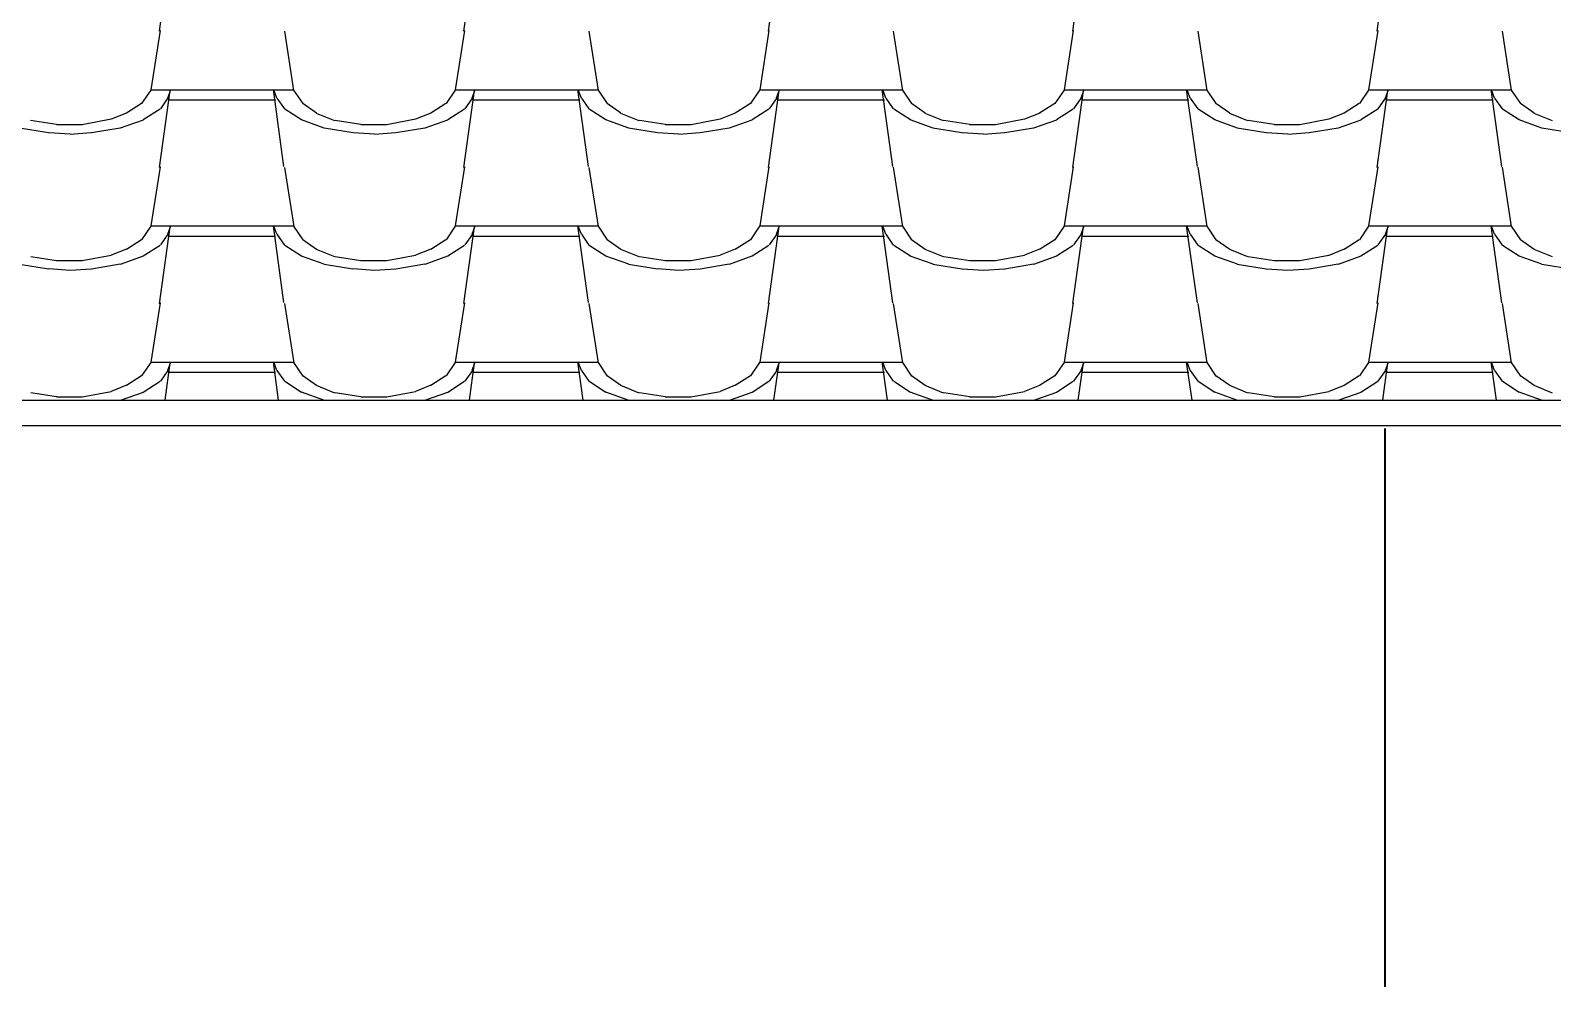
# Model space of a CAD drawing. Header units: millimetres. Extents: x 16028 to 40290, y -14212 to -8511.
# Drawn here: x 18359 to 19693, y -12498 to -11668 of the extents above; entities that cross this region are included whole.
import ezdxf

# ---------------------------------------------------------------- set-up
doc = ezdxf.new("R2010")
doc.units = ezdxf.units.MM
doc.layers.add('A-ALV-___-___-EXI', color=250, linetype='Continuous', lineweight=35)
doc.layers.add('A-COB-___-___-EXI', color=250, linetype='Continuous', lineweight=25)

msp = doc.modelspace()

# ---------------------------------------------------------------- linework, layer by layer
at = {"layer": 'A-ALV-___-___-EXI'}
msp.add_lwpolyline([(19545.8, -12016.4), (19545.8, -13936.4), (17045.8, -13936.4), (17045.8, -12014.1)], dxfattribs=at)
at = {"layer": 'A-COB-___-___-EXI', "linetype": 'Continuous'}
for p, q in [((18481.3, -11601.1), (18472, -11668.5)), ((18748, -11601.1), (18738.7, -11668.5)), ((19014.7, -11601.1), (19005.4, -11668.5)), ((19281.5, -11601.1), (19272.1, -11668.5)), ((19548.2, -11601.1), (19538.8, -11668.5)), ((18472.7, -11667.8), (18464.7, -11719.7)), ((18739.4, -11667.8), (18731.4, -11719.7)), ((19006.1, -11667.8), (18998.1, -11719.7)), ((19272.8, -11667.8), (19264.8, -11719.7)), ((19539.5, -11667.8), (19531.5, -11719.7)), ((18590, -11720.3), (18582, -11668.4)), ((18856.7, -11720.3), (18848.7, -11668.4)), ((19123.4, -11720.3), (19115.4, -11668.4)), ((19390.1, -11720.3), (19382.1, -11668.4)), ((19656.8, -11720.2), (19648.8, -11668.4)), ((18464.6, -11720), (18456.6, -11731.9)), ((18481.9, -11720), (18464.6, -11720)), ((18481.3, -11720.4), (18472, -11787.8)), ((18481.8, -11720), (18479.2, -11727.1)), ((18581.3, -11787), (18572, -11719.6)), ((18575.1, -11727), (18572.4, -11719.8)), ((18589.9, -11720), (18572.6, -11720)), ((18598, -11731.9), (18590, -11720)), ((18731.3, -11720), (18723.3, -11731.9)), ((18748.6, -11720), (18731.3, -11720)), ((18748, -11720.4), (18738.7, -11787.8)), ((18748.5, -11720), (18745.9, -11727.1)), ((18848, -11787), (18838.7, -11719.6)), ((18841.8, -11727), (18839.1, -11719.8)), ((18856.6, -11720), (18839.3, -11720)), ((18864.7, -11731.9), (18856.7, -11720)), ((18998, -11720), (18990, -11731.9)), ((19015.3, -11720), (18998, -11720)), ((19014.7, -11720.4), (19005.4, -11787.8)), ((19015.2, -11720), (19012.6, -11727.1)), ((19114.7, -11787), (19105.4, -11719.6)), ((19108.5, -11727), (19105.8, -11719.8)), ((19123.3, -11720), (19106, -11720)), ((19131.4, -11731.9), (19123.4, -11720)), ((19264.7, -11720), (19256.7, -11731.9)), ((19282, -11720), (19264.7, -11720)), ((19281.5, -11720.4), (19272.1, -11787.8)), ((19281.9, -11720), (19279.3, -11727.1)), ((19381.5, -11787), (19372.1, -11719.6)), ((19375.2, -11727), (19372.5, -11719.8)), ((19390, -11720), (19372.7, -11720)), ((19398.1, -11731.9), (19390.1, -11720)), ((19531.4, -11720), (19523.4, -11731.9)), ((19548.7, -11720), (19531.4, -11720)), ((19548.2, -11720.4), (19538.8, -11787.7)), ((19548.6, -11720), (19546, -11727.1)), ((19648.2, -11787), (19638.8, -11719.6)), ((19641.9, -11727), (19639.2, -11719.8)), ((19656.7, -11720), (19639.4, -11720)), ((19664.8, -11731.9), (19656.8, -11720)), ((18456.5, -11731.9), (18443.2, -11740.2)), ((18479.6, -11726.9), (18473, -11736.4)), ((18582.1, -11736.5), (18575.4, -11727)), ((18609.7, -11740.2), (18597.7, -11731.8)), ((18723.2, -11731.9), (18709.9, -11740.2)), ((18746.3, -11726.9), (18739.6, -11736.5)), ((18848.7, -11736.5), (18842.1, -11727)), ((18876.4, -11740.2), (18864.4, -11731.8)), ((18989.9, -11731.9), (18976.6, -11740.2)), ((19013, -11726.9), (19006.3, -11736.5)), ((19115.4, -11736.5), (19108.8, -11727)), ((19143.1, -11740.2), (19131.1, -11731.9)), ((19256.6, -11731.9), (19243.3, -11740.2)), ((19279.7, -11726.9), (19273, -11736.5)), ((19382.1, -11736.5), (19375.5, -11727)), ((19409.8, -11740.2), (19397.8, -11731.9)), ((19523.3, -11731.9), (19510, -11740.2)), ((19546.4, -11726.9), (19539.7, -11736.5)), ((19648.8, -11736.5), (19642.2, -11727)), ((19676.6, -11740.2), (19664.6, -11731.9)), ((18382, -11750.3), (18359.3, -11746.7)), ((18429.9, -11745.6), (18404.6, -11750.4)), ((18443.3, -11740.1), (18429.9, -11745.4)), ((18457.9, -11746.3), (18437.9, -11753.4)), ((18472.7, -11736.7), (18458, -11746.2)), ((18596.7, -11746.2), (18582.1, -11736.7)), ((18616.6, -11753.3), (18596.6, -11746.2)), ((18625.7, -11746.9), (18609.7, -11740.4)), ((18648.7, -11750.3), (18626, -11746.7)), ((18696.6, -11745.6), (18671.3, -11750.4)), ((18710, -11740.1), (18696.6, -11745.5)), ((18724.6, -11746.3), (18704.6, -11753.4)), ((18739.4, -11736.7), (18724.7, -11746.2)), ((18863.4, -11746.2), (18848.8, -11736.7)), ((18883.3, -11753.3), (18863.3, -11746.2)), ((18892.4, -11746.9), (18876.4, -11740.4)), ((18915.4, -11750.3), (18892.7, -11746.7)), ((18963.3, -11745.6), (18938, -11750.4)), ((18976.7, -11740.1), (18963.3, -11745.5)), ((18991.3, -11746.3), (18971.3, -11753.4)), ((19006.1, -11736.7), (18991.4, -11746.2)), ((19130.1, -11746.2), (19115.5, -11736.7)), ((19150, -11753.3), (19130, -11746.2)), ((19159.1, -11746.9), (19143.1, -11740.4)), ((19182.1, -11750.3), (19159.4, -11746.7)), ((19230, -11745.6), (19204.7, -11750.4)), ((19243.4, -11740.1), (19230, -11745.5)), ((19258, -11746.3), (19238, -11753.4)), ((19272.8, -11736.7), (19258.1, -11746.2)), ((19396.8, -11746.2), (19382.2, -11736.7)), ((19416.7, -11753.3), (19396.7, -11746.2)), ((19425.8, -11746.9), (19409.8, -11740.4)), ((19448.8, -11750.3), (19426.1, -11746.7)), ((19496.7, -11745.6), (19471.4, -11750.4)), ((19510, -11740.1), (19496.7, -11745.5)), ((19524.7, -11746.3), (19504.7, -11753.4)), ((19539.5, -11736.7), (19524.8, -11746.2)), ((19663.5, -11746.2), (19648.9, -11736.7)), ((19683.4, -11753.3), (19663.4, -11746.2)), ((19692.5, -11746.9), (19676.5, -11740.4)), ((18375.1, -11757.6), (18349.7, -11753.4)), ((18393.9, -11758.7), (18375.2, -11757.5)), ((18404.6, -11750.4), (18381.9, -11750.4)), ((18412.5, -11757.6), (18393.9, -11758.8)), ((18437.9, -11753.3), (18412.6, -11757.5)), ((18641.8, -11757.6), (18616.4, -11753.4)), ((18660.6, -11758.7), (18641.9, -11757.5)), ((18671.3, -11750.4), (18648.6, -11750.4)), ((18679.2, -11757.6), (18660.6, -11758.8)), ((18704.6, -11753.3), (18679.3, -11757.5)), ((18908.5, -11757.6), (18883.1, -11753.4)), ((18927.3, -11758.7), (18908.6, -11757.5)), ((18938, -11750.4), (18915.3, -11750.4)), ((18945.9, -11757.6), (18927.3, -11758.8)), ((18971.3, -11753.3), (18946, -11757.5)), ((19175.2, -11757.6), (19149.8, -11753.4)), ((19194, -11758.7), (19175.3, -11757.5)), ((19204.7, -11750.4), (19182, -11750.4)), ((19212.6, -11757.6), (19194, -11758.8)), ((19238, -11753.4), (19212.7, -11757.5)), ((19441.9, -11757.6), (19416.5, -11753.4)), ((19460.7, -11758.7), (19442, -11757.5)), ((19471.4, -11750.4), (19448.7, -11750.4)), ((19479.3, -11757.6), (19460.7, -11758.8)), ((19504.7, -11753.4), (19479.4, -11757.5)), ((19708.6, -11757.6), (19683.2, -11753.4)), ((18472.7, -11787.1), (18464.7, -11839)), ((18590.1, -11839.5), (18582, -11787.7)), ((18739.4, -11787.1), (18731.4, -11839)), ((18856.7, -11839.5), (18848.7, -11787.7)), ((19006.1, -11787.1), (18998.1, -11839)), ((19123.4, -11839.5), (19115.4, -11787.6)), ((19272.8, -11787.1), (19264.8, -11839)), ((19390.1, -11839.5), (19382.1, -11787.6)), ((19539.5, -11787.1), (19531.5, -11839)), ((19656.8, -11839.5), (19648.8, -11787.6)), ((18464.6, -11839.2), (18456.6, -11851.2)), ((18481.9, -11839.3), (18464.6, -11839.3)), ((18481.3, -11839.7), (18472, -11907.1)), ((18481.8, -11839.3), (18479.2, -11846.4)), ((18581.3, -11906.2), (18572, -11838.8)), ((18575.1, -11846.2), (18572.4, -11839.1)), ((18589.9, -11839.3), (18572.6, -11839.3)), ((18598, -11851.2), (18590, -11839.3)), ((18731.3, -11839.2), (18723.3, -11851.2)), ((18748.6, -11839.3), (18731.3, -11839.3)), ((18748, -11839.7), (18738.7, -11907)), ((18748.5, -11839.3), (18745.9, -11846.4)), ((18848, -11906.2), (18838.7, -11838.9)), ((18841.8, -11846.2), (18839.1, -11839.1)), ((18856.6, -11839.3), (18839.3, -11839.3)), ((18864.7, -11851.2), (18856.7, -11839.3)), ((18998, -11839.2), (18990, -11851.2)), ((19015.3, -11839.3), (18998, -11839.3)), ((19014.7, -11839.6), (19005.4, -11907)), ((19015.2, -11839.3), (19012.6, -11846.4)), ((19114.7, -11906.3), (19105.4, -11838.9)), ((19108.5, -11846.2), (19105.8, -11839.1)), ((19123.3, -11839.3), (19106, -11839.3)), ((19131.4, -11851.2), (19123.4, -11839.3)), ((19264.7, -11839.2), (19256.7, -11851.2)), ((19282, -11839.3), (19264.7, -11839.3)), ((19281.5, -11839.6), (19272.1, -11907)), ((19281.9, -11839.3), (19279.3, -11846.4)), ((19381.5, -11906.3), (19372.1, -11838.9)), ((19375.2, -11846.3), (19372.5, -11839.1)), ((19390, -11839.3), (19372.7, -11839.3)), ((19398.1, -11851.2), (19390.1, -11839.3)), ((19531.4, -11839.2), (19523.4, -11851.2)), ((19548.7, -11839.3), (19531.4, -11839.3)), ((19548.2, -11839.6), (19538.8, -11907)), ((19548.6, -11839.3), (19546, -11846.4)), ((19648.2, -11906.3), (19638.8, -11838.9)), ((19641.9, -11846.3), (19639.2, -11839.1)), ((19656.7, -11839.3), (19639.4, -11839.3)), ((19664.8, -11851.2), (19656.8, -11839.3)), ((18456.5, -11851.1), (18443.2, -11859.5)), ((18479.6, -11846.2), (18473, -11855.7)), ((18582.1, -11855.8), (18575.4, -11846.2)), ((18609.7, -11859.5), (18597.7, -11851.1)), ((18723.2, -11851.1), (18709.9, -11859.5)), ((18746.3, -11846.2), (18739.6, -11855.7)), ((18848.7, -11855.8), (18842.1, -11846.2)), ((18876.4, -11859.5), (18864.4, -11851.1)), ((18989.9, -11851.1), (18976.6, -11859.5)), ((19013, -11846.2), (19006.3, -11855.7)), ((19115.4, -11855.8), (19108.8, -11846.2)), ((19143.1, -11859.5), (19131.1, -11851.1)), ((19256.6, -11851.1), (19243.3, -11859.5)), ((19279.7, -11846.2), (19273, -11855.7)), ((19382.1, -11855.8), (19375.5, -11846.2)), ((19409.8, -11859.5), (19397.8, -11851.1)), ((19523.3, -11851.1), (19510, -11859.5)), ((19546.4, -11846.2), (19539.7, -11855.7)), ((19648.8, -11855.8), (19642.2, -11846.3)), ((19676.5, -11859.5), (19664.5, -11851.1)), ((18382, -11869.6), (18359.4, -11866)), ((18429.9, -11864.9), (18404.6, -11869.7)), ((18443.3, -11859.4), (18429.9, -11864.7)), ((18457.9, -11865.5), (18437.9, -11872.7)), ((18472.7, -11856), (18458, -11865.5)), ((18596.7, -11865.5), (18582.1, -11856)), ((18616.6, -11872.6), (18596.6, -11865.5)), ((18625.7, -11866.2), (18609.7, -11859.7)), ((18648.7, -11869.6), (18626, -11866)), ((18696.6, -11864.9), (18671.3, -11869.7)), ((18710, -11859.4), (18696.6, -11864.7)), ((18724.6, -11865.5), (18704.6, -11872.7)), ((18739.4, -11856), (18724.7, -11865.5)), ((18863.4, -11865.5), (18848.8, -11856)), ((18883.3, -11872.6), (18863.3, -11865.5)), ((18892.4, -11866.2), (18876.4, -11859.7)), ((18915.4, -11869.6), (18892.7, -11866)), ((18963.3, -11864.9), (18938, -11869.7)), ((18976.7, -11859.4), (18963.3, -11864.7)), ((18991.3, -11865.5), (18971.3, -11872.7)), ((19006.1, -11856), (18991.4, -11865.5)), ((19130.1, -11865.5), (19115.5, -11856)), ((19150, -11872.6), (19130, -11865.5)), ((19159.1, -11866.2), (19143.1, -11859.7)), ((19182.1, -11869.6), (19159.4, -11866)), ((19230, -11864.9), (19204.7, -11869.7)), ((19243.3, -11859.4), (19230, -11864.7)), ((19258, -11865.5), (19238, -11872.7)), ((19272.8, -11856), (19258.1, -11865.5)), ((19396.8, -11865.5), (19382.2, -11856)), ((19416.7, -11872.6), (19396.7, -11865.5)), ((19425.8, -11866.2), (19409.8, -11859.7)), ((19448.8, -11869.6), (19426.1, -11866)), ((19496.7, -11864.9), (19471.4, -11869.7)), ((19510, -11859.4), (19496.7, -11864.8)), ((19524.7, -11865.5), (19504.7, -11872.7)), ((19539.5, -11856), (19524.8, -11865.5)), ((19663.5, -11865.5), (19648.9, -11856)), ((19683.4, -11872.6), (19663.4, -11865.5)), ((19692.5, -11866.2), (19676.5, -11859.6)), ((18375, -11876.8), (18349.7, -11872.7)), ((18393.9, -11877.9), (18375.2, -11876.7)), ((18404.6, -11869.7), (18381.9, -11869.7)), ((18412.5, -11876.9), (18393.9, -11878.1)), ((18437.9, -11872.6), (18412.6, -11876.8)), ((18641.7, -11876.8), (18616.4, -11872.7)), ((18660.6, -11877.9), (18641.9, -11876.7)), ((18671.3, -11869.7), (18648.6, -11869.7)), ((18679.2, -11876.9), (18660.6, -11878.1)), ((18704.6, -11872.6), (18679.3, -11876.8)), ((18908.5, -11876.8), (18883.1, -11872.7)), ((18927.3, -11877.9), (18908.6, -11876.7)), ((18938, -11869.7), (18915.3, -11869.7)), ((18945.9, -11876.9), (18927.3, -11878.1)), ((18971.3, -11872.6), (18946, -11876.8)), ((19175.2, -11876.8), (19149.8, -11872.7)), ((19194, -11877.9), (19175.3, -11876.8)), ((19204.7, -11869.7), (19182, -11869.7)), ((19212.6, -11876.9), (19194, -11878.1)), ((19238, -11872.6), (19212.7, -11876.8)), ((19441.9, -11876.8), (19416.5, -11872.7)), ((19460.7, -11877.9), (19442, -11876.8)), ((19471.4, -11869.7), (19448.7, -11869.7)), ((19479.3, -11876.9), (19460.7, -11878.1)), ((19504.7, -11872.6), (19479.4, -11876.8)), ((19708.6, -11876.8), (19683.2, -11872.7)), ((18472.7, -11906.4), (18464.7, -11958.2)), ((18590.1, -11958.8), (18582, -11906.9)), ((18739.4, -11906.4), (18731.4, -11958.2)), ((18856.7, -11958.8), (18848.7, -11906.9)), ((19006.1, -11906.4), (18998.1, -11958.3)), ((19123.4, -11958.8), (19115.4, -11906.9)), ((19272.8, -11906.4), (19264.8, -11958.3)), ((19390.1, -11958.8), (19382.1, -11906.9)), ((19539.5, -11906.4), (19531.5, -11958.3)), ((19656.8, -11958.8), (19648.8, -11906.9)), ((18464.6, -11958.5), (18456.6, -11970.4)), ((18481.9, -11958.5), (18464.6, -11958.5)), ((18481.3, -11958.9), (18476.8, -11991.7)), ((18481.8, -11958.5), (18479.2, -11965.7)), ((18576.6, -11991.7), (18572, -11958.1)), ((18575.1, -11965.5), (18572.4, -11958.3)), ((18589.9, -11958.5), (18572.6, -11958.5)), ((18598, -11970.5), (18590, -11958.6)), ((18731.3, -11958.5), (18723.3, -11970.4)), ((18748.6, -11958.5), (18731.3, -11958.5)), ((18748, -11958.9), (18743.5, -11991.7)), ((18748.5, -11958.5), (18745.9, -11965.7)), ((18843.3, -11991.7), (18838.7, -11958.1)), ((18841.8, -11965.5), (18839.1, -11958.4)), ((18856.6, -11958.5), (18839.3, -11958.5)), ((18864.7, -11970.5), (18856.7, -11958.6)), ((18998, -11958.5), (18990, -11970.4)), ((19015.3, -11958.5), (18998, -11958.5)), ((19014.7, -11958.9), (19010.2, -11991.7)), ((19015.2, -11958.5), (19012.6, -11965.7)), ((19110.1, -11991.7), (19105.4, -11958.1)), ((19108.5, -11965.5), (19105.8, -11958.4)), ((19123.3, -11958.5), (19106, -11958.5)), ((19131.4, -11970.5), (19123.4, -11958.6)), ((19264.7, -11958.5), (19256.7, -11970.4)), ((19282, -11958.5), (19264.7, -11958.5)), ((19281.5, -11958.9), (19276.9, -11991.7)), ((19281.9, -11958.5), (19279.3, -11965.7)), ((19376.8, -11991.7), (19372.1, -11958.2)), ((19375.2, -11965.5), (19372.5, -11958.4)), ((19390, -11958.5), (19372.7, -11958.5)), ((19398.1, -11970.5), (19390.1, -11958.6)), ((19531.4, -11958.5), (19523.4, -11970.4)), ((19548.7, -11958.5), (19531.4, -11958.5)), ((19548.2, -11958.9), (19543.6, -11991.7)), ((19548.6, -11958.5), (19546, -11965.7)), ((19643.5, -11991.7), (19638.8, -11958.2)), ((19641.9, -11965.5), (19639.2, -11958.4)), ((19656.7, -11958.5), (19639.4, -11958.5)), ((19664.8, -11970.5), (19656.8, -11958.6)), ((18456.5, -11970.4), (18443.2, -11978.8)), ((18479.6, -11965.5), (18473, -11975)), ((18582.1, -11975), (18575.4, -11965.5)), ((18609.7, -11978.7), (18597.7, -11970.4)), ((18723.2, -11970.4), (18709.9, -11978.8)), ((18746.3, -11965.5), (18739.6, -11975)), ((18848.8, -11975), (18842.1, -11965.5)), ((18876.4, -11978.7), (18864.4, -11970.4)), ((18989.9, -11970.4), (18976.6, -11978.8)), ((19013, -11965.5), (19006.3, -11975)), ((19115.4, -11975.1), (19108.8, -11965.5)), ((19143.1, -11978.7), (19131.1, -11970.4)), ((19256.6, -11970.4), (19243.3, -11978.8)), ((19279.7, -11965.5), (19273, -11975)), ((19382.1, -11975.1), (19375.5, -11965.5)), ((19409.8, -11978.7), (19397.8, -11970.4)), ((19523.3, -11970.4), (19510, -11978.8)), ((19546.4, -11965.5), (19539.7, -11975)), ((19648.8, -11975.1), (19642.2, -11965.5)), ((19676.5, -11978.7), (19664.5, -11970.4)), ((18382, -11988.8), (18359.4, -11985.3)), ((18429.9, -11984.2), (18404.6, -11989)), ((18443.3, -11978.6), (18429.9, -11984)), ((18457.9, -11984.8), (18438.7, -11991.7)), ((18472.7, -11975.3), (18458, -11984.8)), ((18596.7, -11984.8), (18582.1, -11975.2)), ((18616.2, -11991.7), (18596.6, -11984.7)), ((18625.7, -11985.5), (18609.7, -11978.9)), ((18648.7, -11988.8), (18626.1, -11985.3)), ((18696.6, -11984.2), (18671.3, -11989)), ((18709.9, -11978.6), (18696.6, -11984)), ((18724.6, -11984.8), (18705.4, -11991.7)), ((18739.4, -11975.3), (18724.7, -11984.8)), ((18863.4, -11984.8), (18848.8, -11975.2)), ((18882.8, -11991.7), (18863.3, -11984.7)), ((18892.4, -11985.5), (18876.4, -11978.9)), ((18915.4, -11988.8), (18892.8, -11985.3)), ((18963.3, -11984.2), (18938, -11989)), ((18976.6, -11978.6), (18963.3, -11984)), ((18991.3, -11984.8), (18972.1, -11991.7)), ((19006.1, -11975.3), (18991.4, -11984.8)), ((19130.1, -11984.8), (19115.5, -11975.2)), ((19149.5, -11991.7), (19130, -11984.7)), ((19159.1, -11985.5), (19143.1, -11978.9)), ((19182.1, -11988.8), (19159.5, -11985.3)), ((19230, -11984.2), (19204.7, -11989)), ((19243.3, -11978.7), (19230, -11984)), ((19258, -11984.8), (19238.8, -11991.7)), ((19272.8, -11975.3), (19258.1, -11984.8)), ((19396.8, -11984.8), (19382.2, -11975.2)), ((19416.2, -11991.7), (19396.7, -11984.7)), ((19425.8, -11985.5), (19409.8, -11978.9)), ((19448.8, -11988.8), (19426.1, -11985.3)), ((19496.7, -11984.2), (19471.4, -11989)), ((19510, -11978.7), (19496.7, -11984)), ((19524.7, -11984.8), (19505.5, -11991.7)), ((19539.5, -11975.3), (19524.8, -11984.8)), ((19663.5, -11984.8), (19648.9, -11975.2)), ((19682.9, -11991.7), (19663.4, -11984.7)), ((19692.5, -11985.5), (19676.5, -11978.9)), ((18404.6, -11988.9), (18381.9, -11988.9)), ((18671.3, -11988.9), (18648.6, -11988.9)), ((18938, -11988.9), (18915.3, -11988.9)), ((19204.7, -11988.9), (19182, -11988.9)), ((19471.4, -11988.9), (19448.7, -11988.9))]:
    msp.add_line(p, q, dxfattribs=at)
at = {"layer": 'A-COB-___-___-EXI'}
msp.add_lwpolyline([(20557.5, -11991.7), (23839.4, -10784.5), (17045.8, -10784.5), (17045.8, -11991.7)], close=True, dxfattribs=at)
at = {"layer": 'A-COB-___-___-EXI', "linetype": 'Continuous'}
for points in [[(18572.6, -11720), (18527.2, -11720), (18481.9, -11720)], [(18839.3, -11720), (18793.9, -11720), (18748.6, -11720)], [(19106, -11720), (19060.6, -11720), (19015.3, -11720)], [(19372.7, -11720), (19327.3, -11720), (19282, -11720)], [(19639.4, -11720), (19594, -11720), (19548.7, -11720)], [(18573.9, -11728.9), (18527.3, -11728.9), (18480.6, -11728.9)], [(18840.6, -11728.9), (18794, -11728.9), (18747.3, -11728.9)], [(19107.3, -11728.9), (19060.7, -11728.9), (19014, -11728.9)], [(19374, -11728.9), (19327.4, -11728.9), (19280.7, -11728.9)], [(19640.7, -11728.9), (19594.1, -11728.9), (19547.4, -11728.9)], [(18572.6, -11839.3), (18527.2, -11839.3), (18481.9, -11839.3)], [(18839.3, -11839.3), (18793.9, -11839.3), (18748.6, -11839.3)], [(19106, -11839.3), (19060.6, -11839.3), (19015.3, -11839.3)], [(19372.7, -11839.3), (19327.3, -11839.3), (19282, -11839.3)], [(19639.4, -11839.3), (19594, -11839.3), (19548.7, -11839.3)], [(18573.9, -11848.2), (18527.3, -11848.2), (18480.6, -11848.2)], [(18840.6, -11848.2), (18794, -11848.2), (18747.3, -11848.2)], [(19107.3, -11848.2), (19060.7, -11848.2), (19014, -11848.2)], [(19374, -11848.2), (19327.4, -11848.2), (19280.7, -11848.2)], [(19640.7, -11848.2), (19594.1, -11848.2), (19547.4, -11848.2)], [(18572.6, -11958.5), (18527.2, -11958.5), (18481.9, -11958.5)], [(18839.3, -11958.5), (18793.9, -11958.5), (18748.6, -11958.5)], [(19106, -11958.5), (19060.6, -11958.5), (19015.3, -11958.5)], [(19372.7, -11958.5), (19327.3, -11958.5), (19282, -11958.5)], [(19639.4, -11958.5), (19594, -11958.5), (19548.7, -11958.5)], [(18573.9, -11967.5), (18527.3, -11967.5), (18480.6, -11967.5)], [(18840.6, -11967.5), (18794, -11967.5), (18747.3, -11967.5)], [(19107.3, -11967.5), (19060.7, -11967.5), (19014, -11967.5)], [(19374, -11967.5), (19327.4, -11967.5), (19280.7, -11967.5)], [(19640.7, -11967.5), (19594.1, -11967.5), (19547.4, -11967.5)]]:
    msp.add_lwpolyline(points, dxfattribs=at)
at = {"layer": 'A-COB-___-___-EXI'}
msp.add_lwpolyline([(20557.5, -11991.7), (20496.7, -12014.1), (17045.8, -12014.1), (17045.8, -11991.7)], dxfattribs=at)

doc.saveas('drawing.dxf')
